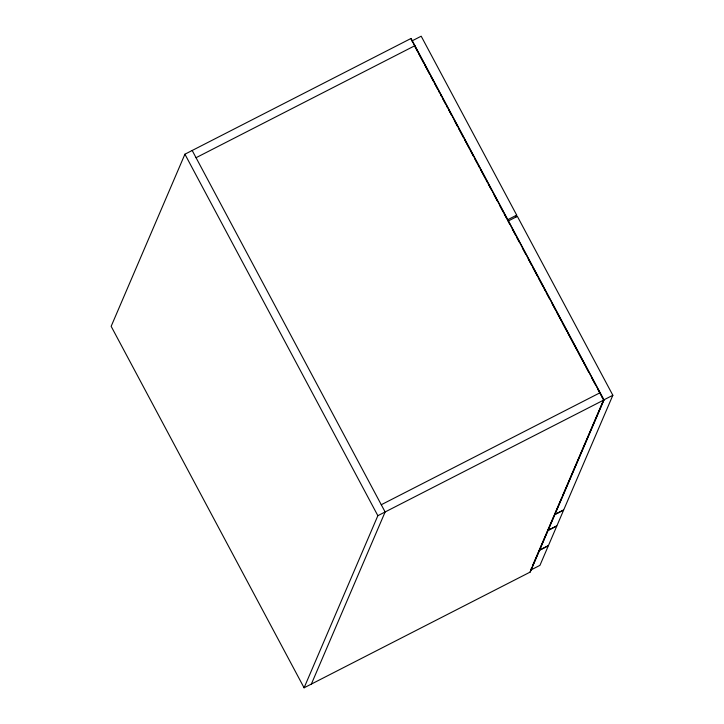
<?xml version="1.0" encoding="UTF-8"?>
<svg xmlns="http://www.w3.org/2000/svg" width="724" height="724" viewBox="0 0 724 724"><rect width="100%" height="100%" fill="white"/><g stroke="black" fill="none" stroke-linecap="round" stroke-linejoin="round"><path stroke-width="1.09" d="M184.919 154.203L111.152 326.325L304.089 687.8L530.24 572.041L604.006 399.919L411.069 38.444L184.919 154.203L377.856 515.687L304.089 687.8M311.356 684.08L385.132 511.968L192.186 150.483M515.814 217.2L516.701 215.128L421.196 36.2L411.911 40.951M531.552 568.041L530.665 570.105L539.95 565.344L548.34 545.787L539.045 550.548M532.43 565.987L538.611 551.57M553.923 515.85L547.634 530.52L556.919 525.76L563.625 510.112L554.34 514.873M561.96 497.08L554.439 514.637L563.725 509.877L612.848 395.268L517.343 216.34L508.058 221.092L509.651 224.069M562.847 495.017L603.119 401.051M529.995 572.159L603.762 400.046L410.825 38.571M196.041 157.714L414.924 45.675M507.415 219.888L516.701 215.128M381.267 504.737L600.151 392.698M603.563 400.019L612.848 395.268M377.856 515.687L604.006 399.919M414.562 45.929L417.748 51.893M418.807 53.875L423.585 62.825M424.644 64.816L429.413 73.758M430.481 75.749L433.667 81.712M434.726 83.703L437.377 88.672M438.436 90.654L439.495 92.645M440.563 94.636L441.622 96.618M442.681 98.609L445.332 103.577M446.4 105.568L447.459 107.559M448.518 109.541L451.704 115.505M454.355 120.483L457.541 126.447M458.6 128.429L463.378 137.379M464.437 139.37L469.215 148.311M470.274 150.302L473.46 156.266M474.519 158.257L477.17 163.226M478.229 165.217L479.297 167.199M480.356 169.19L485.125 178.131M486.193 180.122L487.252 182.113M488.311 184.095L490.963 189.073M494.148 195.037L497.334 201M499.985 205.969L503.171 211.933M504.23 213.924L506.881 218.892M512.302 229.046L515.488 235.01M516.547 236.992L519.199 241.97M522.384 247.934L525.57 253.898M528.221 258.866L531.407 264.83M532.466 266.821L537.235 275.763M538.303 277.754L543.072 286.695M544.14 288.686L545.199 290.677M546.258 292.659L549.444 298.632M552.095 303.6L555.281 309.564M556.34 311.546L561.118 320.497M562.177 322.488L566.955 331.429M568.014 333.42L577.037 350.316M578.096 352.307L582.874 361.258M583.933 363.24L584.992 365.231M586.051 367.222L588.702 372.19M591.888 378.154L595.074 384.118M597.725 389.087L600.911 395.051M601.97 397.042L603.029 399.024M547.534 530.755L539.154 550.312L548.439 545.552L556.819 525.995L547.534 530.755"/></g></svg>
